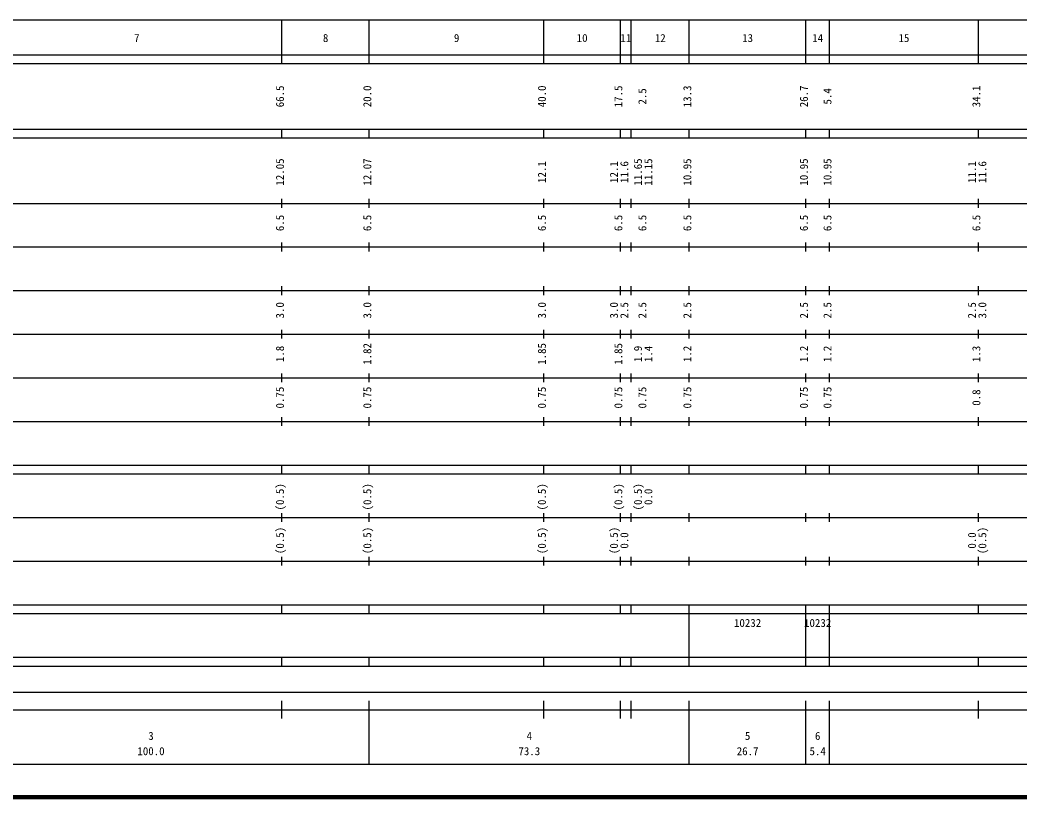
# Model space of a CAD drawing. Units: millimetres on the paper, enlarged 1000 times. Extents: x 40000 to 680000, y 20000 to 380000.
# Drawn here: x 287994 to 517040, y 20000 to 198000 of the extents above; entities that cross this region are included whole.
import ezdxf
from ezdxf.enums import TextEntityAlignment as Align

# ---------------------------------------------------------------- set-up
doc = ezdxf.new("R2010")
doc.units = ezdxf.units.MM
doc.header["$LTSCALE"] = 1000
doc.layers.add('S-TTL', color=2, linetype='Continuous', lineweight=140)
doc.layers.add('S-TTL-BAND', color=7, linetype='Continuous', lineweight=25)
doc.styles.add('ＭＳ ゴシック', font='')
doc.styles.get('ＭＳ ゴシック').set_extended_font_data('MS Gothic')

msp = doc.modelspace()

# ---------------------------------------------------------------- linework, layer by layer
at = {"layer": 'S-TTL'}
msp.add_line((40000, 20000), (680000, 20000), dxfattribs=at)
at = {"layer": 'S-TTL-BAND'}
for p, q in [((68000, 198000), (579000, 198000)), ((348000, 188000), (348000, 198000)), ((368000, 188000), (368000, 198000)), ((408000, 188000), (408000, 198000)), ((425500, 188000), (425500, 198000)), ((428000, 188000), (428000, 198000)), ((441300, 188000), (441300, 198000)), ((468000, 188000), (468000, 198000)), ((473400, 188000), (473400, 198000)), ((507500, 188000), (507500, 198000)), ((40000, 190000), (579000, 190000)), ((40000, 188000), (579000, 188000)), ((40000, 173000), (579000, 173000)), ((348000, 171000), (348000, 173000)), ((368000, 171000), (368000, 173000)), ((408000, 171000), (408000, 173000)), ((425500, 171000), (425500, 173000)), ((428000, 171000), (428000, 173000)), ((441300, 171000), (441300, 173000)), ((468000, 171000), (468000, 173000)), ((473400, 171000), (473400, 173000)), ((507500, 171000), (507500, 173000)), ((40000, 171000), (579000, 171000)), ((40000, 156000), (579000, 156000)), ((348000, 155000), (348000, 157000)), ((368000, 155000), (368000, 157000)), ((408000, 155000), (408000, 157000)), ((425500, 155000), (425500, 157000)), ((428000, 155000), (428000, 157000)), ((441300, 155000), (441300, 157000)), ((468000, 155000), (468000, 157000)), ((473400, 155000), (473400, 157000)), ((507500, 155000), (507500, 157000)), ((348000, 145000), (348000, 147000)), ((368000, 145000), (368000, 147000)), ((408000, 145000), (408000, 147000)), ((425500, 145000), (425500, 147000)), ((428000, 145000), (428000, 147000)), ((441300, 145000), (441300, 147000)), ((468000, 145000), (468000, 147000)), ((473400, 145000), (473400, 147000)), ((507500, 145000), (507500, 147000)), ((46000, 146000), (579000, 146000)), ((52000, 136000), (579000, 136000)), ((348000, 135000), (348000, 137000)), ((368000, 135000), (368000, 137000)), ((408000, 135000), (408000, 137000)), ((425500, 135000), (425500, 137000)), ((428000, 135000), (428000, 137000)), ((441300, 135000), (441300, 137000)), ((468000, 135000), (468000, 137000)), ((473400, 135000), (473400, 137000)), ((507500, 135000), (507500, 137000)), ((46000, 126000), (579000, 126000)), ((348000, 125000), (348000, 127000)), ((368000, 125000), (368000, 127000)), ((408000, 125000), (408000, 127000)), ((425500, 125000), (425500, 127000)), ((428000, 125000), (428000, 127000)), ((441300, 125000), (441300, 127000)), ((468000, 125000), (468000, 127000)), ((473400, 125000), (473400, 127000)), ((507500, 125000), (507500, 127000)), ((348000, 115000), (348000, 117000)), ((368000, 115000), (368000, 117000)), ((408000, 115000), (408000, 117000)), ((425500, 115000), (425500, 117000)), ((428000, 115000), (428000, 117000)), ((441300, 115000), (441300, 117000)), ((468000, 115000), (468000, 117000)), ((473400, 115000), (473400, 117000)), ((507500, 115000), (507500, 117000)), ((52000, 116000), (579000, 116000)), ((46000, 106000), (579000, 106000)), ((348000, 105000), (348000, 107000)), ((368000, 105000), (368000, 107000)), ((408000, 105000), (408000, 107000)), ((425500, 105000), (425500, 107000)), ((428000, 105000), (428000, 107000)), ((441300, 105000), (441300, 107000)), ((468000, 105000), (468000, 107000)), ((473400, 105000), (473400, 107000)), ((507500, 105000), (507500, 107000)), ((40000, 96000), (579000, 96000)), ((40000, 94000), (579000, 94000)), ((348000, 94000), (348000, 96000)), ((368000, 94000), (368000, 96000)), ((408000, 94000), (408000, 96000)), ((425500, 94000), (425500, 96000)), ((428000, 94000), (428000, 96000)), ((441300, 94000), (441300, 96000)), ((468000, 94000), (468000, 96000)), ((473400, 94000), (473400, 96000)), ((507500, 94000), (507500, 96000)), ((348000, 83000), (348000, 85000)), ((368000, 83000), (368000, 85000)), ((408000, 83000), (408000, 85000)), ((425500, 83000), (425500, 85000)), ((428000, 83000), (428000, 85000)), ((441300, 83000), (441300, 85000)), ((468000, 83000), (468000, 85000)), ((473400, 83000), (473400, 85000)), ((507500, 83000), (507500, 85000)), ((49000, 84000), (579000, 84000)), ((40000, 74000), (579000, 74000)), ((348000, 73000), (348000, 75000)), ((368000, 73000), (368000, 75000)), ((408000, 73000), (408000, 75000)), ((425500, 73000), (425500, 75000)), ((428000, 73000), (428000, 75000)), ((441300, 73000), (441300, 75000)), ((468000, 73000), (468000, 75000)), ((473400, 73000), (473400, 75000)), ((507500, 73000), (507500, 75000)), ((40000, 64000), (579000, 64000)), ((40000, 62000), (579000, 62000)), ((348000, 62000), (348000, 64000)), ((368000, 62000), (368000, 64000)), ((408000, 62000), (408000, 64000)), ((425500, 62000), (425500, 64000)), ((428000, 62000), (428000, 64000)), ((441300, 62000), (441300, 64000)), ((441300, 52000), (441300, 62000)), ((468000, 62000), (468000, 64000)), ((468000, 52000), (468000, 62000)), ((468000, 52000), (468000, 62000)), ((473400, 62000), (473400, 64000)), ((473400, 52000), (473400, 62000)), ((507500, 62000), (507500, 64000)), ((40000, 52000), (579000, 52000)), ((348000, 50000), (348000, 52000)), ((368000, 50000), (368000, 52000)), ((408000, 50000), (408000, 52000)), ((425500, 50000), (425500, 52000)), ((428000, 50000), (428000, 52000)), ((441300, 50000), (441300, 52000)), ((468000, 50000), (468000, 52000)), ((473400, 50000), (473400, 52000)), ((507500, 50000), (507500, 52000)), ((40000, 50000), (579000, 50000)), ((71000, 44000), (565000, 44000)), ((348000, 38000), (348000, 42000)), ((368000, 27500), (368000, 42000)), ((408000, 38000), (408000, 42000)), ((425500, 38000), (425500, 42000)), ((428000, 38000), (428000, 42000)), ((441300, 27500), (441300, 42000)), ((468000, 27500), (468000, 42000)), ((473400, 27500), (473400, 42000)), ((507500, 38000), (507500, 42000)), ((40000, 40000), (579000, 40000)), ((68000, 27500), (579000, 27500))]:
    msp.add_line(p, q, dxfattribs=at)

# ---------------------------------------------------------------- texts
at = {"layer": 'S-TTL-BAND', "style": 'ＭＳ ゴシック'}
for s, p in [('7', (314750, 192405)), ('8', (358000, 192405)), ('9', (388000, 192405)), ('10', (416750, 192405)), ('11', (426750, 192405)), ('12', (434650, 192405)), ('13', (454650, 192405)), ('14', (470700, 192405)), ('15', (490450, 192405)), ('3', (318000, 32523)), ('4', (404650, 32523)), ('5', (454650, 32523)), ('6', (470700, 32523)), ('100.0', (318000, 29033)), ('73.3', (404650, 29033)), ('26.7', (454650, 29033)), ('5.4', (470700, 29033))]:
    msp.add_text(s, height=1833, dxfattribs=at).set_placement(p, align=Align.BOTTOM_CENTER)
for s, p in [('66.5', (349000, 180500)), ('20.0', (369000, 180500)), ('40.0', (409000, 180500)), ('17.5', (426500, 180500)), ('2.5', (432000, 180500)), ('13.3', (442300, 180500)), ('26.7', (469000, 180500)), ('5.4', (474400, 180500)), ('34.1', (508500, 180500)), ('12.05', (349000, 163174)), ('12.07', (369000, 163174)), ('12.1', (409000, 163174)), ('12.1', (425500, 163174)), ('11.6', (427870, 163174)), ('11.65', (431000, 163174)), ('11.15', (433370, 163174)), ('10.95', (442300, 163174)), ('10.95', (469000, 163174)), ('10.95', (474400, 163174)), ('11.1', (507500, 163174)), ('11.6', (509870, 163174)), ('6.5', (349000, 151500)), ('6.5', (369000, 151500)), ('6.5', (409000, 151500)), ('6.5', (426500, 151500)), ('6.5', (432000, 151500)), ('6.5', (442300, 151500)), ('6.5', (469000, 151500)), ('6.5', (474400, 151500)), ('6.5', (508500, 151500)), ('3.0', (349000, 131500)), ('3.0', (369000, 131500)), ('3.0', (409000, 131500)), ('3.0', (425500, 131500)), ('2.5', (427870, 131500)), ('2.5', (432000, 131500)), ('2.5', (442300, 131500)), ('2.5', (469000, 131500)), ('2.5', (474400, 131500)), ('2.5', (507500, 131500)), ('3.0', (509870, 131500)), ('1.82', (369000, 121500)), ('1.85', (409000, 121500)), ('1.85', (426500, 121500)), ('1.8', (349000, 121500)), ('1.9', (431000, 121500)), ('1.4', (433370, 121500)), ('1.2', (442300, 121500)), ('1.2', (469000, 121500)), ('1.2', (474400, 121500)), ('1.3', (508500, 121500)), ('0.75', (349000, 111500)), ('0.75', (369000, 111500)), ('0.75', (409000, 111500)), ('0.75', (426500, 111500)), ('0.75', (432000, 111500)), ('0.75', (442300, 111500)), ('0.75', (469000, 111500)), ('0.75', (474400, 111500)), ('0.8', (508500, 111500)), ('(0.5)', (349000, 88764)), ('(0.5)', (369000, 88764)), ('(0.5)', (409000, 88764)), ('(0.5)', (426500, 88764)), ('(0.5)', (431000, 88764)), ('0.0', (433370, 88764)), ('(0.5)', (349000, 78764)), ('(0.5)', (369000, 78764)), ('(0.5)', (409000, 78764)), ('(0.5)', (425500, 78764)), ('0.0', (427870, 78764)), ('0.0', (507500, 78764)), ('(0.5)', (509870, 78764))]:
    msp.add_text(s, height=1833, rotation=90, dxfattribs=at).set_placement(p, align=Align.BOTTOM_CENTER)
for p in [(451525, 58405), (467575, 58405)]:
    msp.add_text('10232', height=1833, dxfattribs=at).set_placement(p, align=Align.BOTTOM_LEFT)

doc.saveas('drawing.dxf')
